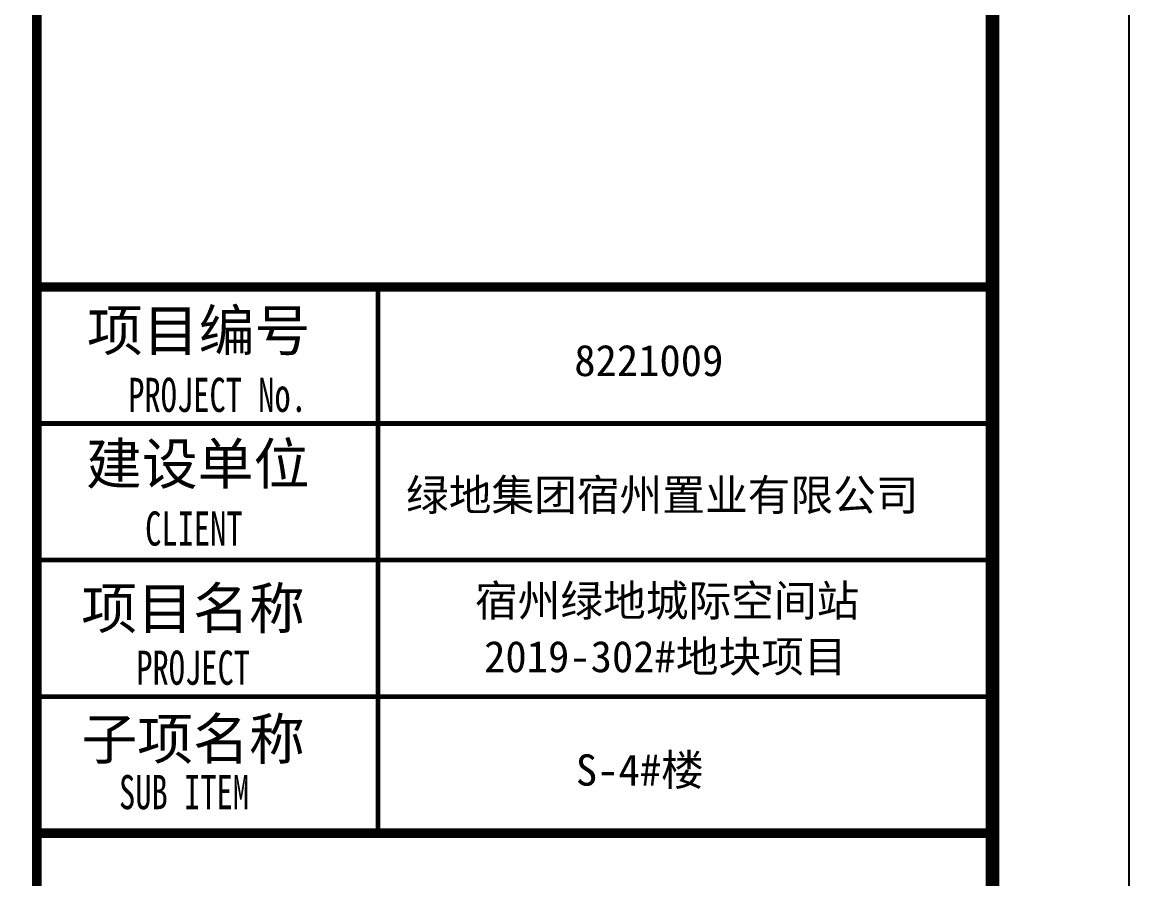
# Model space of a CAD drawing. Extents: x 679383 to 1725648, y -4158549 to 860327.
# Drawn here: x 790187 to 798295, y -2103413 to -2097139 of the extents above; entities that cross this region are included whole.
import ezdxf

# ---------------------------------------------------------------- set-up
doc = ezdxf.new("R2010")
doc.units = 0
doc.header["$LTSCALE"] = 1000
doc.header["$MEASUREMENT"] = 0
doc.layers.add('图框', color=140, linetype='Continuous')
doc.layers.add('图签文字', color=147, linetype='Continuous')
doc.layers.add('图签', color=147, linetype='Continuous', lineweight=18)
doc.styles.add('宋体', font='', dxfattribs={"height": 50})
doc.styles.add('建筑图签-1', font='simhei.ttf', dxfattribs={"width": 0.7})
doc.styles.get('宋体').set_extended_font_data('SimSun')

# ---------------------------------------------------------------- blocks, each defined once
blk = doc.blocks.new('2q3q2342q35q2343r5q23rwetr')
at = {"layer": '图框'}
for points, const_width in [([(3527617.7, 3121310.1), (3527617.7, 3161310.1)], 70), ([(3527617.7, 3139010.4), (3534617.7, 3139010.4)], 70), ([(3527617.7, 3139010.4), (3534617.7, 3139010.4)], 70), ([(3530117.7, 3135010.4), (3530117.7, 3139010.4)], 35), ([(3527617.7, 3138010.4), (3534617.7, 3138010.4)], 35), ([(3527617.7, 3137010.4), (3534617.7, 3137010.4)], 35), ([(3527617.7, 3136010.4), (3534617.7, 3136010.4)], 35), ([(3534617.7, 3135010.4), (3527617.7, 3135010.4)], 70)]:
    blk.add_lwpolyline(points, dxfattribs=dict(at, const_width=const_width))
at = {"layer": '图签', "color": 2, "style": '宋体'}
for s, height, p in [('8221009', 229.34, (3531555.1, 3138357.9)), ('绿地集团宿州置业有限公司', 229.345, (3530322.8, 3137372.1)), ('宿州绿地城际空间站', 229.34, (3530827.5, 3136597.8)), ('2019-302#地块项目', 229.345, (3530894.7, 3136188.7)), ('S-4#楼', 229.34, (3531566.9, 3135357.9))]:
    blk.add_text(s, height=height, dxfattribs=at).set_placement(p)
at = {"layer": '图签文字', "color": 7, "style": '建筑图签-1'}
for s, p in [('项目编号', (3527985.6, 3138542.6)), ('建设单位', (3527977.8, 3137565.2)), ('项目名称', (3527944.3, 3136507.2)), ('子项名称', (3527944.3, 3135550.5))]:
    blk.add_text(s, height=300, dxfattribs=at).set_placement(p)
at = {"layer": '图签文字', "style": '建筑图签-1', "width": 0.7}
for s, p in [('PROJECT No.', (3528287.3, 3138095.2, -1799)), ('CLIENT', (3528411.4, 3137116.1)), ('PROJECT', (3528346.6, 3136096.9)), ('SUB ITEM', (3528220, 3135185.7))]:
    blk.add_text(s, height=250, dxfattribs=at).set_placement(p)

msp = doc.modelspace()

# ---------------------------------------------------------------- linework, layer by layer
at = {"layer": '图框'}
msp.add_lwpolyline([(738894.9, -2075824.4), (798294.8, -2075824.4), (798294.8, -2117778.6), (738894.9, -2117778.6)], close=True, dxfattribs=at)
at = {"layer": '图框', "const_width": 100}
msp.add_lwpolyline([(741394.9, -2116778.6), (797294.9, -2116778.6), (797294.9, -2076778.6), (741394.9, -2076778.6)], close=True, dxfattribs=at)

# ---------------------------------------------------------------- block references
at = {"layer": '图框'}
msp.add_blockref('2q3q2342q35q2343r5q23rwetr', (-2737322.9, -5238088.7), dxfattribs=at)

doc.saveas('drawing.dxf')
